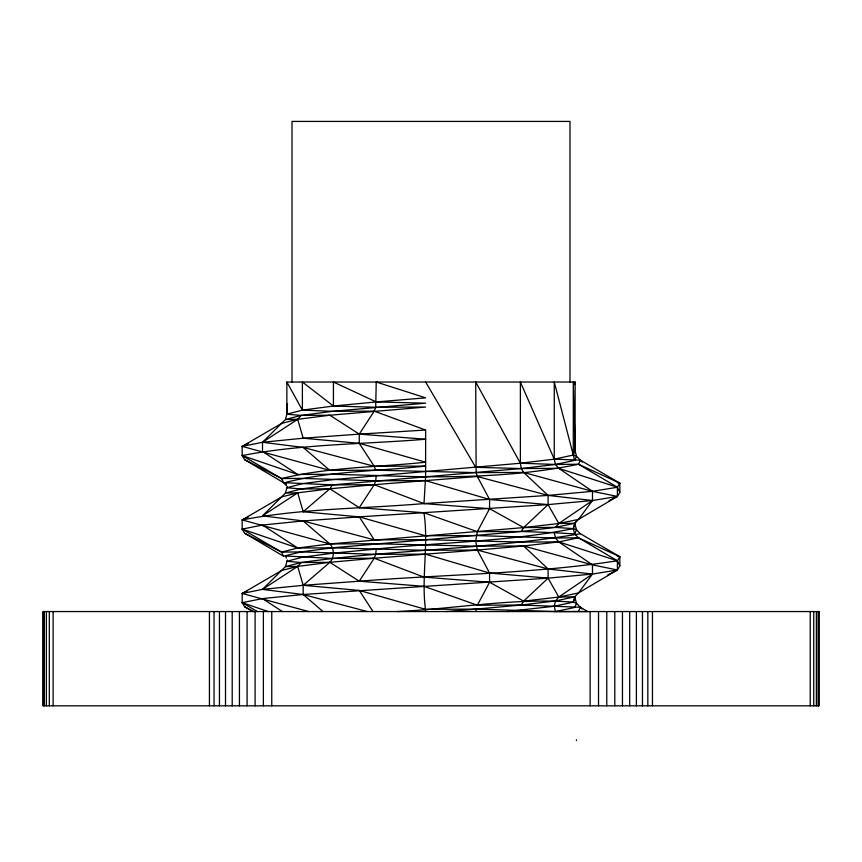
<?xml version="1.0" encoding="UTF-8"?>
<svg xmlns="http://www.w3.org/2000/svg" width="862" height="862" viewBox="0 0 862 862"><rect width="100%" height="100%" fill="white"/><g stroke="black" fill="none" stroke-linecap="round" stroke-linejoin="round"><path stroke-width="1.29" d="M286.572 485.748L283.523 482.645L244.603 459.661L242.168 455.578L242.168 446.376L262.511 442.292L285.451 419.514L286.863 414.202L287.477 403.481M507.018 611.557L554.266 606.245L573.284 602.161L574.674 596.849L578.477 592.97L617.397 569.987L619.832 565.892L619.832 556.701L578.477 537.802L558.759 541.896L521.251 542.09L425.602 539.644L374.237 539.849L303.176 520.95L262.511 515.842L285.451 493.064L286.863 487.752L302.39 483.668L333.432 479.584L520.379 463.239L554.266 459.144L580.395 460.168L619.832 483.151L619.832 492.353L617.397 496.437L592.485 500.52L548.092 495.413L523.633 472.43L521.251 468.54L520.379 463.239L520.379 382.028L554.266 459.144L555.473 464.456L558.759 468.346L592.485 491.329L592.485 500.52L578.477 519.42L574.674 523.299L555.473 527.393L521.251 531.477L332.473 547.823L301.129 551.906L283.523 556.195L244.603 533.212L242.168 529.117L242.168 519.926C301.98 508.3 363.43 508.731 423.996 503.58L425.602 476.718L425.645 430.041L374.237 411.142L332.473 411.336L302.39 410.118L286.863 414.202L286.863 382.028L575.137 382.028L575.137 450.977L576.549 456.289L582.303 462.064M475.943 611.557L476.147 609.111L521.251 605.027L555.473 600.943L574.674 596.849L576.549 603.378L582.13 608.981M244.603 533.212L281.605 552.111L297.692 548.016L329.866 543.933L523.633 527.587L558.759 523.503L578.477 519.42L617.397 496.437L617.397 487.245L619.832 483.151L578.477 464.252C512.05 477.99 443.747 478.033 376.231 475.49L375.703 480.802L374.237 484.692L359.26 507.675L329.866 488.776L301.129 488.969L286.863 487.752L287.326 486.534M607.85 574.857L617.397 569.987L617.397 560.785L619.832 556.701L580.395 533.718L576.549 529.828L573.284 528.611C508.472 541.659 441.85 542.133 376.231 549.04L375.703 554.352L374.237 558.231L359.26 581.214L303.176 585.309L262.511 589.392L242.168 593.476L242.168 602.667L244.603 606.762L252.728 611.557M574.523 384.624L575.137 382.028M376.231 475.49L332.473 474.272L297.692 474.466L262.511 451.483L262.511 442.292L303.176 438.208L359.26 434.125L425.645 439.232C364.529 444.286 302.519 443.865 242.168 455.578L281.605 478.561L283.523 482.645L332.473 484.886L374.237 484.692L423.996 503.58L489.573 508.688L523.633 527.587L555.473 527.393L558.759 523.503L574.674 523.299L573.284 528.611L574.674 533.923L578.477 537.802L617.397 560.785L619.832 565.892M575.988 521.338L573.284 528.611L555.473 527.393M576.366 740.577L576.549 739.865M287.326 560.074L285.451 566.603L262.511 589.392L303.176 594.5L367.309 611.557M397.339 611.557C455.976 608.766 514.495 597.571 573.284 602.161L575.137 598.077M574.674 460.373L576.549 456.289L573.284 455.061L554.266 459.144L554.266 382.028L574.674 460.373L555.473 464.456L521.251 468.54L332.473 484.886L301.129 488.969L285.451 493.064L297.692 492.859L329.866 488.776L374.237 484.692L477.343 476.514L548.092 495.413L592.485 491.329L617.397 487.245L619.832 492.353M359.26 581.214C445.255 574.297 532.026 573.876 617.397 560.785L558.759 541.896L523.633 545.98L477.343 550.064L425.602 550.268L376.231 549.04L333.432 553.124L302.39 557.218L286.863 561.302L301.129 562.52L329.866 562.326L359.26 581.214L423.996 586.322L477.343 605.221L489.573 582.238L489.573 573.047L477.343 550.064L475.705 540.873L477.343 531.671L489.573 508.688L489.573 499.497L477.343 476.514L476.147 472.624L475.705 382.028L520.379 463.239L555.473 464.456L578.477 464.252L580.395 460.168M578.477 611.352L580.395 607.268L587.755 611.557L555.473 611.557L476.147 609.111L425.451 609.315L359.26 590.416L303.176 585.309L297.692 566.409L301.129 562.52C393.815 549.439 488.183 549.46 580.395 533.718M359.26 507.675L423.996 512.782L477.343 531.671L521.251 531.477L523.633 527.587L548.092 504.604L592.485 500.52L558.759 523.503L548.092 504.604L548.092 495.413L423.996 503.58M477.343 605.221L521.251 605.027L523.633 601.137L548.092 578.154L592.485 574.07L617.397 569.987L592.485 564.879L523.633 545.98L476.147 546.174L375.703 543.739L329.866 543.933L242.168 519.926L281.605 496.943L297.692 492.859L303.176 511.759L359.26 516.866L548.092 504.604L489.573 499.497L425.451 480.597L375.703 480.802L301.129 478.356L281.605 478.561L244.603 459.661M332.473 484.886L329.866 488.776L303.176 511.759M286.863 382.028L302.39 410.118L333.432 406.034L376.231 401.94L425.645 403.168L332.473 411.336L301.129 415.419L297.692 419.309L262.511 442.292L303.176 447.4L374.237 466.299L425.645 466.094C378.968 471.223 331.159 470.878 285.451 482.44L286.389 484.487M262.511 515.842L297.692 492.859M262.511 589.392L297.692 566.409L329.866 562.326L374.237 558.231L477.343 550.064L548.092 568.963L592.485 574.07L592.485 564.879L558.759 541.896L555.473 538.007L554.266 532.694L521.251 531.477M609.046 500.703L617.397 496.437L592.485 491.329L523.633 472.43L476.147 472.624L375.703 470.189L329.866 470.383L242.168 446.376L281.605 423.393L297.692 419.309L329.866 415.225L425.645 407.047L375.703 407.252L333.432 406.034L302.39 382.028L302.39 410.118M308.736 611.557L242.168 593.476L281.605 570.493L297.692 566.409L285.451 566.603L301.129 562.52M242.168 446.376L248.256 443.596M242.168 519.926L248.256 517.146M242.168 593.476L247.038 591.257M425.645 430.041L359.26 434.125L329.866 415.225L301.129 415.419L285.451 419.514L297.692 419.309L303.176 438.208L359.26 443.316L425.645 462.215C377.685 467.323 328.616 466.978 281.605 478.561M574.674 596.849L558.759 597.054L548.092 578.154L489.573 573.047L425.451 554.147L375.703 554.352L301.129 551.906L281.605 552.111L242.168 529.117L262.511 525.033L303.176 520.95L359.26 516.866L425.451 535.765L476.147 535.561L555.473 538.007L578.477 537.802M257.415 611.557L242.168 602.667L262.511 598.584L303.176 594.5L548.092 578.154L548.092 568.963L523.633 545.98M445.913 611.557L476.147 609.111M580.395 607.268L521.251 605.027M242.168 529.117L297.692 548.016L332.473 547.823L376.231 549.04M554.266 532.694L574.674 533.923L576.549 529.828L574.674 523.299M286.863 414.202L301.129 415.419M617.289 482.645L619.832 483.151M617.289 556.195L619.832 556.701M242.168 455.578L297.692 474.466M242.168 602.667L268.265 611.557M573.284 602.161L576.549 603.378L574.674 607.473L555.473 611.557L554.266 606.245L555.473 600.943L558.759 597.054L592.485 574.07L578.477 592.97L558.759 597.054L523.633 601.137L489.573 582.238L423.996 577.131L374.237 558.231L332.473 558.436L285.451 555.99L286.389 558.037M244.603 606.762L253.999 611.557M578.477 464.252L617.397 487.245L558.759 468.346L521.251 468.54L475.705 467.323L425.645 382.028M262.511 525.033L297.692 548.016M262.511 598.584L282.37 611.557M303.176 447.4L329.866 470.383M303.176 520.95L329.866 543.933C334.467 548.954 334.467 557.305 329.866 562.326L303.176 585.309L303.176 594.5L322.981 611.557M359.26 516.866L374.237 539.849M359.26 590.416L373.041 611.557M281.605 552.111L283.523 556.195M375.703 470.189L374.237 466.299L359.26 443.316L359.26 434.125L374.237 411.142L375.703 407.252L376.231 382.028L425.645 397.856L376.231 401.94L333.432 382.028L333.432 406.034M520.379 610.328L520.573 611.557M423.996 512.782C428.748 544.935 421.27 577.163 425.451 609.315L425.537 611.557M818.738 611.557L818.738 705.827M818.113 611.557L818.113 705.827M816.389 611.557L816.389 705.827M813.75 611.557L813.75 705.827M810.226 611.557L810.226 705.827M652.459 611.557L652.459 705.827M647.836 611.557L647.836 705.827M642.459 611.557L642.459 705.827M636.382 611.557L636.382 705.827M629.68 611.557L629.68 705.827M622.461 611.557L622.461 705.827M614.789 611.557L614.789 705.827M606.773 611.557L606.773 705.827M598.519 611.557L598.519 705.827M590.114 611.557L590.114 705.827M569.987 382.028L569.987 121.423L292.013 121.423L292.013 382.028M271.767 611.557L271.767 705.827M263.373 611.557L263.373 705.827M255.109 611.557L255.109 705.827M247.092 611.557L247.092 705.827M239.431 611.557L239.431 705.827M232.201 611.557L232.201 705.827M225.51 611.557L225.51 705.827M219.433 611.557L219.433 705.827M214.056 611.557L214.056 705.827M209.434 611.557L209.434 705.827M53.121 611.557L53.121 705.827M49.317 611.557L49.317 705.827M46.386 611.557L46.386 705.827M44.361 611.557L44.361 705.827M43.262 611.557L43.262 705.827M575.137 450.977L573.284 455.061L573.284 382.028L575.137 450.977M818.9 611.557L43.1 611.557L43.1 705.827L818.9 705.827L818.9 611.557"/></g></svg>
